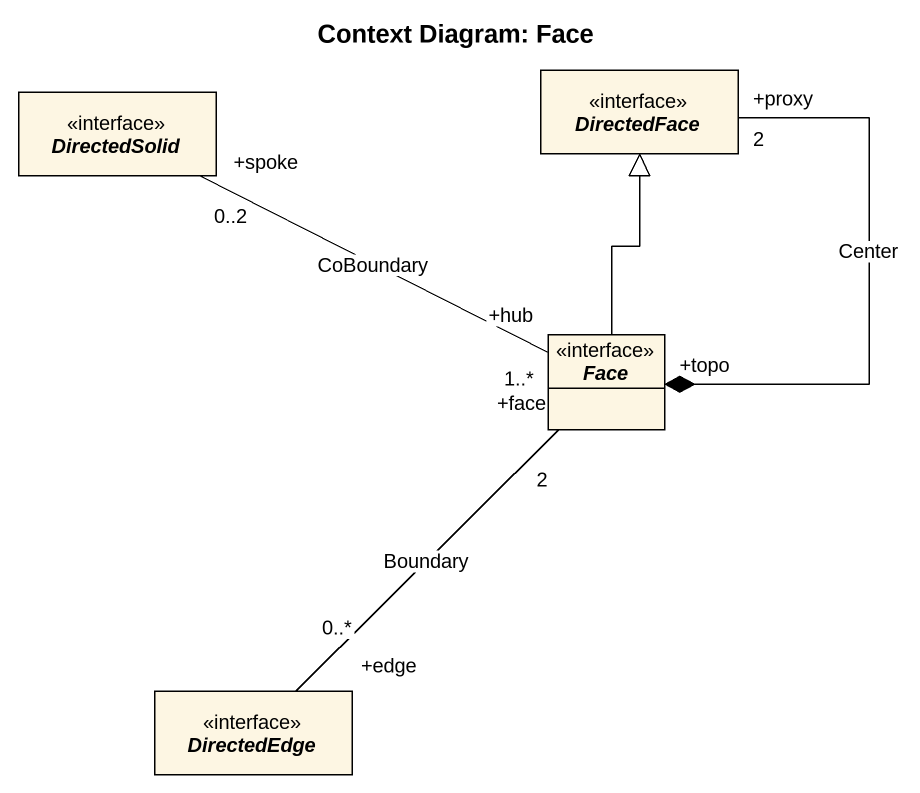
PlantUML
@startuml
title Context Diagram: Face
hide circle
hide empty members
interface DirectedSolid
interface DirectedFace
interface Face
interface DirectedEdge
DirectedFace "+proxy\n2" --* "+topo" Face : Center
Face "+hub\n1..*" -left- "+spoke\n0..2" DirectedSolid : CoBoundary
Face -up-|> DirectedFace
Face "+face\n2" -- "+edge\n0..*" DirectedEdge : Boundary
@enduml
